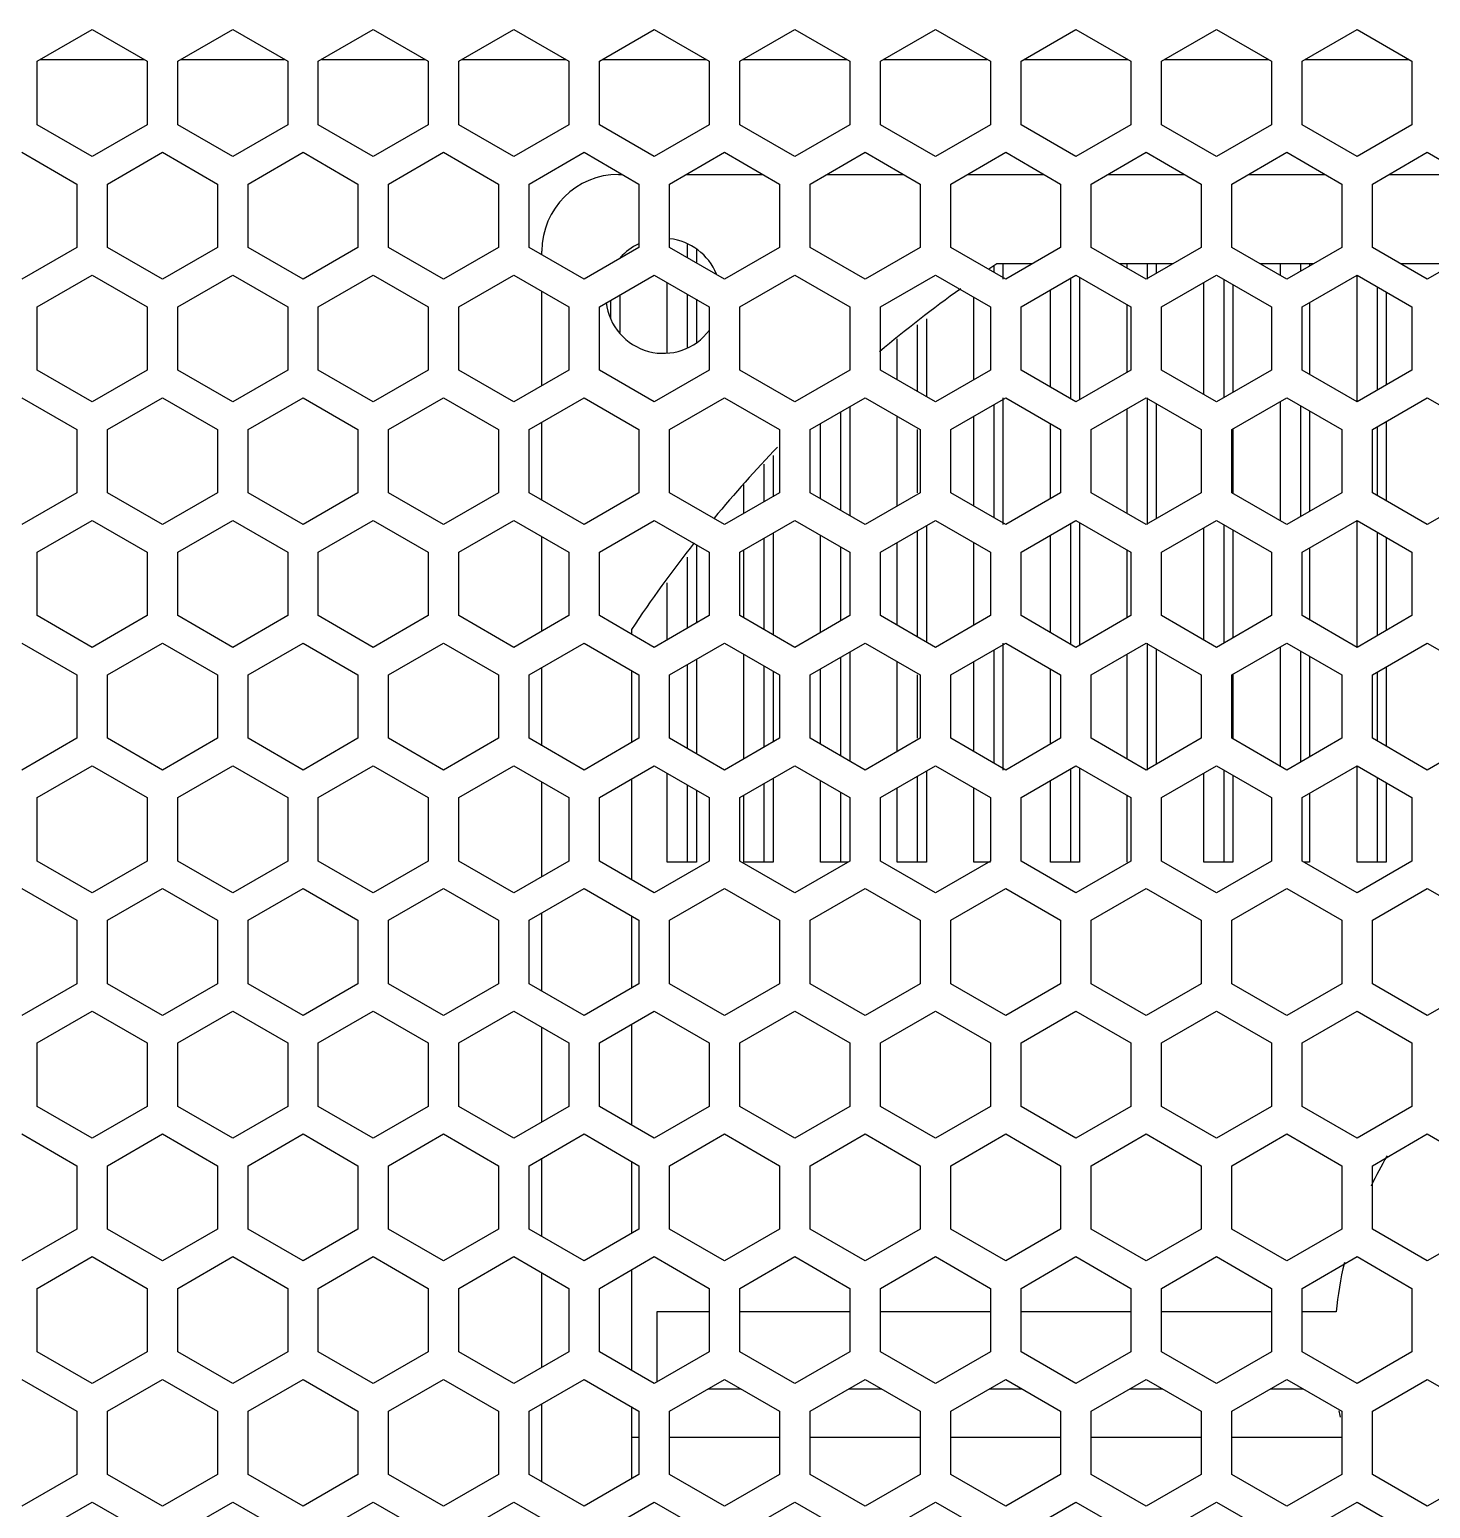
# Model space of a CAD drawing. Header units: millimetres. Extents: x 10297564 to 11610295, y -9287743 to -8409454.
# Drawn here: x 10529846 to 10530946, y -9095042 to -9093881 of the extents above; entities that cross this region are included whole.
import ezdxf

# ---------------------------------------------------------------- set-up
doc = ezdxf.new("R2010")
doc.units = ezdxf.units.MM
doc.header["$LTSCALE"] = 100
doc.layers.add('-0', color=7, linetype='Continuous')

# ---------------------------------------------------------------- blocks, each defined once
blk = doc.blocks.new('인버터 외형도')
at = {"layer": '-0', "linetype": 'Continuous'}
for p, q in [((120533.62, 40713.51), (120565.98, 40732.19)), ((120565.98, 40732.19), (120598.33, 40713.51)), ((120616.39, 40713.51), (120648.75, 40732.19)), ((120648.75, 40732.19), (120681.1, 40713.51)), ((120699.16, 40713.51), (120731.52, 40732.19)), ((120731.52, 40732.19), (120763.87, 40713.51)), ((120781.93, 40713.51), (120814.28, 40732.19)), ((120814.28, 40732.19), (120846.64, 40713.51)), ((120864.7, 40713.51), (120897.05, 40732.19)), ((120897.05, 40732.19), (120929.41, 40713.51)), ((120947.47, 40713.51), (120979.82, 40732.19)), ((120979.82, 40732.19), (121012.18, 40713.51)), ((121030.24, 40713.51), (121062.59, 40732.19)), ((121062.59, 40732.19), (121094.95, 40713.51)), ((121113.01, 40713.51), (121145.36, 40732.19)), ((121145.36, 40732.19), (121177.72, 40713.51)), ((121195.78, 40713.51), (121228.13, 40732.19)), ((121228.13, 40732.19), (121260.49, 40713.51)), ((121278.55, 40713.51), (121310.9, 40732.19)), ((121310.9, 40732.19), (121343.26, 40713.51)), ((120533.62, 40676.15), (120533.62, 40713.51)), ((120535.6, 40714.66), (120596.35, 40714.66)), ((120598.33, 40713.51), (120598.33, 40676.15)), ((120616.39, 40676.15), (120616.39, 40713.51)), ((120618.37, 40714.66), (120679.12, 40714.66)), ((120681.1, 40713.51), (120681.1, 40676.15)), ((120699.16, 40676.15), (120699.16, 40713.51)), ((120701.14, 40714.66), (120761.89, 40714.66)), ((120763.87, 40713.51), (120763.87, 40676.15)), ((120781.93, 40676.15), (120781.93, 40713.51)), ((120783.91, 40714.66), (120844.66, 40714.66)), ((120846.64, 40713.51), (120846.64, 40676.15)), ((120864.7, 40676.15), (120864.7, 40713.51)), ((120866.68, 40714.66), (120927.43, 40714.66)), ((120929.41, 40713.51), (120929.41, 40676.15)), ((120947.47, 40676.15), (120947.47, 40713.51)), ((120949.45, 40714.66), (121010.2, 40714.66)), ((121012.18, 40713.51), (121012.18, 40676.15)), ((121030.24, 40676.15), (121030.24, 40713.51)), ((121032.22, 40714.66), (121092.97, 40714.66)), ((121094.95, 40713.51), (121094.95, 40676.15)), ((121113.01, 40676.15), (121113.01, 40713.51)), ((121114.99, 40714.66), (121175.73, 40714.66)), ((121177.72, 40713.51), (121177.72, 40676.15)), ((121195.78, 40676.15), (121195.78, 40713.51)), ((121197.76, 40714.66), (121258.5, 40714.66)), ((121260.49, 40713.51), (121260.49, 40676.15)), ((121278.55, 40676.15), (121278.55, 40713.51)), ((121280.53, 40714.66), (121341.27, 40714.66)), ((121343.26, 40713.51), (121343.26, 40676.15)), ((120565.98, 40657.47), (120533.62, 40676.15)), ((120598.33, 40676.15), (120565.98, 40657.47)), ((120648.75, 40657.47), (120616.39, 40676.15)), ((120681.1, 40676.15), (120648.75, 40657.47)), ((120731.52, 40657.47), (120699.16, 40676.15)), ((120763.87, 40676.15), (120731.52, 40657.47)), ((120814.28, 40657.47), (120781.93, 40676.15)), ((120846.64, 40676.15), (120814.28, 40657.47)), ((120897.05, 40657.47), (120864.7, 40676.15)), ((120929.41, 40676.15), (120897.05, 40657.47)), ((120979.82, 40657.47), (120947.47, 40676.15)), ((121012.18, 40676.15), (120979.82, 40657.47)), ((121062.59, 40657.47), (121030.24, 40676.15)), ((121094.95, 40676.15), (121062.59, 40657.47)), ((121145.36, 40657.47), (121113.01, 40676.15)), ((121177.72, 40676.15), (121145.36, 40657.47)), ((121228.13, 40657.47), (121195.78, 40676.15)), ((121260.49, 40676.15), (121228.13, 40657.47)), ((121310.9, 40657.47), (121278.55, 40676.15)), ((121343.26, 40676.15), (121310.9, 40657.47)), ((120524.59, 40659.96), (120556.95, 40641.28)), ((120575.01, 40641.28), (120607.36, 40659.96)), ((120607.36, 40659.96), (120639.72, 40641.28)), ((120657.78, 40641.28), (120690.13, 40659.96)), ((120690.13, 40659.96), (120722.49, 40641.28)), ((120740.54, 40641.28), (120772.9, 40659.96)), ((120772.9, 40659.96), (120805.26, 40641.28)), ((120823.31, 40641.28), (120855.67, 40659.96)), ((120855.67, 40659.96), (120888.02, 40641.28)), ((120906.08, 40641.28), (120938.44, 40659.96)), ((120938.44, 40659.96), (120970.79, 40641.28)), ((120988.85, 40641.28), (121021.21, 40659.96)), ((121021.21, 40659.96), (121053.56, 40641.28)), ((121071.62, 40641.28), (121103.98, 40659.96)), ((121103.98, 40659.96), (121136.33, 40641.28)), ((121154.39, 40641.28), (121186.75, 40659.96)), ((121186.75, 40659.96), (121219.1, 40641.28)), ((121237.16, 40641.28), (121269.52, 40659.96)), ((121269.52, 40659.96), (121301.87, 40641.28)), ((121319.93, 40641.28), (121352.29, 40659.96)), ((121352.29, 40659.96), (121384.64, 40641.28)), ((120556.95, 40641.28), (120556.95, 40603.92)), ((120575.01, 40603.92), (120575.01, 40641.28)), ((120639.72, 40641.28), (120639.72, 40603.92)), ((120657.78, 40603.92), (120657.78, 40641.28)), ((120722.49, 40641.28), (120722.49, 40603.92)), ((120740.54, 40603.92), (120740.54, 40641.28)), ((120805.26, 40641.28), (120805.26, 40603.92)), ((120823.31, 40603.92), (120823.31, 40641.28)), ((120875.99, 40646.94), (120878.22, 40646.94)), ((120888.02, 40641.28), (120888.02, 40603.92)), ((120906.08, 40603.92), (120906.08, 40641.28)), ((120915.89, 40646.94), (120960.99, 40646.94)), ((120970.79, 40641.28), (120970.79, 40603.92)), ((120988.85, 40603.92), (120988.85, 40641.28)), ((120998.66, 40646.94), (121043.76, 40646.94)), ((121053.56, 40641.28), (121053.56, 40603.92)), ((121071.62, 40603.92), (121071.62, 40641.28)), ((121081.43, 40646.94), (121126.53, 40646.94)), ((121136.33, 40641.28), (121136.33, 40603.92)), ((121154.39, 40603.92), (121154.39, 40641.28)), ((121164.19, 40646.94), (121209.3, 40646.94)), ((121219.1, 40641.28), (121219.1, 40603.92)), ((121237.16, 40603.92), (121237.16, 40641.28)), ((121246.96, 40646.94), (121292.07, 40646.94)), ((121301.87, 40641.28), (121301.87, 40603.92)), ((121319.93, 40603.92), (121319.93, 40641.28)), ((121329.73, 40646.94), (121374.84, 40646.94)), ((120556.95, 40603.92), (120524.59, 40585.24)), ((120607.36, 40585.24), (120575.01, 40603.92)), ((120639.72, 40603.92), (120607.36, 40585.24)), ((120690.13, 40585.24), (120657.78, 40603.92)), ((120722.49, 40603.92), (120690.13, 40585.24)), ((120772.9, 40585.24), (120740.54, 40603.92)), ((120805.26, 40603.92), (120772.9, 40585.24)), ((120855.67, 40585.24), (120823.31, 40603.92)), ((120888.02, 40603.92), (120855.67, 40585.24)), ((120938.44, 40585.24), (120906.08, 40603.92)), ((120916.61, 40597.84), (120916.61, 40605.71)), ((120970.79, 40603.92), (120938.44, 40585.24)), ((121021.21, 40585.24), (120988.85, 40603.92)), ((121053.56, 40603.92), (121021.21, 40585.24)), ((121103.98, 40585.24), (121071.62, 40603.92)), ((121136.33, 40603.92), (121103.98, 40585.24)), ((121186.75, 40585.24), (121154.39, 40603.92)), ((121219.1, 40603.92), (121186.75, 40585.24)), ((121269.52, 40585.24), (121237.16, 40603.92)), ((121301.87, 40603.92), (121269.52, 40585.24)), ((121352.29, 40585.24), (121319.93, 40603.92)), ((121384.64, 40603.92), (121352.29, 40585.24)), ((120830.84, 40599.57), (120830.84, 40601.79)), ((120921.81, 40603.06), (120921.81, 40594.84)), ((120533.62, 40569.04), (120565.98, 40587.72)), ((120565.98, 40587.72), (120598.33, 40569.04)), ((120616.39, 40569.04), (120648.75, 40587.72)), ((120648.75, 40587.72), (120681.1, 40569.04)), ((120699.16, 40569.04), (120731.52, 40587.72)), ((120731.52, 40587.72), (120763.87, 40569.04)), ((120781.93, 40569.04), (120814.28, 40587.72)), ((120814.28, 40587.72), (120846.64, 40569.04)), ((120864.7, 40569.04), (120897.05, 40587.72)), ((120897.05, 40587.72), (120929.41, 40569.04)), ((120947.47, 40569.04), (120979.82, 40587.72)), ((120979.82, 40587.72), (121012.18, 40569.04)), ((121030.24, 40569.04), (121062.59, 40587.72)), ((121062.59, 40587.72), (121094.95, 40569.04)), ((121097.2, 40589.15), (121097.2, 40593.02)), ((121119.62, 40594.27), (121098.84, 40594.27)), ((121102.4, 40594.27), (121102.4, 40585.24)), ((121113.01, 40569.04), (121145.36, 40587.72)), ((121145.36, 40587.72), (121177.72, 40569.04)), ((121147.54, 40586.46), (121147.54, 40514.26)), ((121202.39, 40594.27), (121171.11, 40594.27)), ((121175.46, 40591.76), (121175.46, 40594.27)), ((121187.5, 40585.24), (121187.5, 40594.27)), ((121192.69, 40594.27), (121192.69, 40588.67)), ((121195.78, 40569.04), (121228.13, 40587.72)), ((121228.13, 40587.72), (121260.49, 40569.04)), ((121285.16, 40594.27), (121253.88, 40594.27)), ((121265.75, 40587.41), (121265.75, 40594.27)), ((121277.79, 40590.01), (121277.79, 40594.27)), ((121278.55, 40569.04), (121310.9, 40587.72)), ((121282.99, 40594.27), (121282.99, 40593.01)), ((121310.9, 40513), (121310.9, 40587.72)), ((121310.9, 40587.72), (121343.26, 40569.04)), ((121367.93, 40594.27), (121336.65, 40594.27)), ((120830.84, 40522.56), (120830.84, 40578.17)), ((120904.57, 40541.95), (120904.57, 40583.38)), ((121130.31, 40521.69), (121130.31, 40579.03)), ((121142.35, 40514.74), (121142.35, 40585.98)), ((121220.6, 40517.35), (121220.6, 40583.38)), ((121232.64, 40515.61), (121232.64, 40585.12)), ((121237.84, 40582.12), (121237.84, 40518.61)), ((121322.94, 40519.95), (121322.94, 40580.78)), ((121328.13, 40577.78), (121328.13, 40522.95)), ((120533.62, 40531.68), (120533.62, 40569.04)), ((120598.33, 40569.04), (120598.33, 40531.68)), ((120616.39, 40531.68), (120616.39, 40569.04)), ((120681.1, 40569.04), (120681.1, 40531.68)), ((120699.16, 40531.68), (120699.16, 40569.04)), ((120763.87, 40569.04), (120763.87, 40531.68)), ((120781.93, 40531.68), (120781.93, 40569.04)), ((120846.64, 40569.04), (120846.64, 40531.68)), ((120864.7, 40531.68), (120864.7, 40569.04)), ((120871.47, 40562.34), (120871.47, 40572.95)), ((120876.66, 40575.95), (120876.66, 40553.82)), ((120916.61, 40545.2), (120916.61, 40576.43)), ((120921.81, 40573.43), (120921.81, 40547.85)), ((120929.41, 40569.04), (120929.41, 40531.68)), ((120947.47, 40531.68), (120947.47, 40569.04)), ((121012.18, 40569.04), (121012.18, 40531.68)), ((121030.24, 40531.68), (121030.24, 40569.04)), ((121085.16, 40526.03), (121085.16, 40574.69)), ((121094.95, 40569.04), (121094.95, 40531.68)), ((121113.01, 40531.68), (121113.01, 40569.04)), ((121175.46, 40530.38), (121175.46, 40570.35)), ((121177.72, 40569.04), (121177.72, 40531.68)), ((121195.78, 40531.68), (121195.78, 40569.04)), ((121260.49, 40569.04), (121260.49, 40531.68)), ((121278.55, 40531.68), (121278.55, 40569.04)), ((121282.99, 40571.61), (121282.99, 40529.12)), ((121343.26, 40569.04), (121343.26, 40531.68)), ((121057.25, 40561.92), (121057.25, 40516.09)), ((121052.06, 40519.09), (121052.06, 40558.37)), ((121040.01, 40526.04), (121040.01, 40550.15)), ((120565.98, 40513), (120533.62, 40531.68)), ((120598.33, 40531.68), (120565.98, 40513)), ((120648.75, 40513), (120616.39, 40531.68)), ((120681.1, 40531.68), (120648.75, 40513)), ((120731.52, 40513), (120699.16, 40531.68)), ((120763.87, 40531.68), (120731.52, 40513)), ((120814.28, 40513), (120781.93, 40531.68)), ((120846.64, 40531.68), (120814.28, 40513)), ((120897.05, 40513), (120864.7, 40531.68)), ((120929.41, 40531.68), (120897.05, 40513)), ((120979.82, 40513), (120947.47, 40531.68)), ((121012.18, 40531.68), (120979.82, 40513)), ((121062.59, 40513), (121030.24, 40531.68)), ((121094.95, 40531.68), (121062.59, 40513)), ((121145.36, 40513), (121113.01, 40531.68)), ((121177.72, 40531.68), (121145.36, 40513)), ((121228.13, 40513), (121195.78, 40531.68)), ((121260.49, 40531.68), (121228.13, 40513)), ((121310.9, 40513), (121278.55, 40531.68)), ((121343.26, 40531.68), (121310.9, 40513)), ((120524.59, 40515.49), (120556.95, 40496.81)), ((120575.01, 40496.81), (120607.36, 40515.49)), ((120607.36, 40515.49), (120639.72, 40496.81)), ((120657.78, 40496.81), (120690.13, 40515.49)), ((120690.13, 40515.49), (120722.49, 40496.81)), ((120740.54, 40496.81), (120772.9, 40515.49)), ((120772.9, 40515.49), (120805.26, 40496.81)), ((120823.31, 40496.81), (120855.67, 40515.49)), ((120855.67, 40515.49), (120888.02, 40496.81)), ((120906.08, 40496.81), (120938.44, 40515.49)), ((120938.44, 40515.49), (120970.79, 40496.81)), ((120988.85, 40496.81), (121021.21, 40515.49)), ((121012.1, 40510.23), (121012.1, 40446.02)), ((121021.21, 40515.49), (121053.56, 40496.81)), ((121071.62, 40496.81), (121103.98, 40515.49)), ((121097.2, 40444.68), (121097.2, 40511.58)), ((121102.4, 40515.49), (121102.4, 40440.77)), ((121103.98, 40515.49), (121136.33, 40496.81)), ((121154.39, 40496.81), (121186.75, 40515.49)), ((121175.46, 40447.29), (121175.46, 40508.97)), ((121186.75, 40515.49), (121219.1, 40496.81)), ((121187.5, 40440.77), (121187.5, 40515.49)), ((121192.69, 40512.06), (121192.69, 40444.2)), ((121237.16, 40496.81), (121269.52, 40515.49)), ((121265.75, 40442.94), (121265.75, 40513.31)), ((121269.52, 40515.49), (121301.87, 40496.81)), ((121277.79, 40445.54), (121277.79, 40510.71)), ((121319.93, 40496.81), (121352.29, 40515.49)), ((121352.29, 40515.49), (121384.64, 40496.81)), ((120830.84, 40455.1), (120830.84, 40501.15)), ((120994.87, 40455.98), (120994.87, 40500.28)), ((121006.91, 40449.02), (121006.91, 40507.23)), ((121040.01, 40451.63), (121040.01, 40504.63)), ((121085.16, 40451.63), (121085.16, 40504.63)), ((121130.31, 40455.97), (121130.31, 40500.29)), ((121282.99, 40507.71), (121282.99, 40448.54)), ((121328.13, 40501.54), (121328.13, 40454.71)), ((120556.95, 40496.81), (120556.95, 40459.45)), ((120575.01, 40459.45), (120575.01, 40496.81)), ((120639.72, 40496.81), (120639.72, 40459.45)), ((120657.78, 40459.45), (120657.78, 40496.81)), ((120722.49, 40496.81), (120722.49, 40459.45)), ((120740.54, 40459.45), (120740.54, 40496.81)), ((120805.26, 40496.81), (120805.26, 40459.45)), ((120823.31, 40459.45), (120823.31, 40496.81)), ((120888.02, 40496.81), (120888.02, 40459.45)), ((120906.08, 40459.45), (120906.08, 40496.81)), ((120970.79, 40496.81), (120970.79, 40459.45)), ((120988.85, 40459.45), (120988.85, 40496.81)), ((121052.06, 40459.45), (121052.06, 40496.81)), ((121053.56, 40496.81), (121053.56, 40459.45)), ((121071.62, 40459.45), (121071.62, 40496.81)), ((121136.33, 40496.81), (121136.33, 40459.45)), ((121154.39, 40459.45), (121154.39, 40496.81)), ((121219.1, 40496.81), (121219.1, 40459.45)), ((121237.16, 40459.45), (121237.16, 40496.81)), ((121237.84, 40496.81), (121237.84, 40459.45)), ((121301.87, 40496.81), (121301.87, 40459.45)), ((121319.93, 40459.45), (121319.93, 40496.81)), ((121322.94, 40457.71), (121322.94, 40498.54)), ((120961.76, 40454.23), (120961.76, 40476.36)), ((120966.96, 40481.55), (120966.96, 40457.23)), ((120556.95, 40459.45), (120524.59, 40440.77)), ((120607.36, 40440.77), (120575.01, 40459.45)), ((120639.72, 40459.45), (120607.36, 40440.77)), ((120690.13, 40440.77), (120657.78, 40459.45)), ((120722.49, 40459.45), (120690.13, 40440.77)), ((120772.9, 40440.77), (120740.54, 40459.45)), ((120805.26, 40459.45), (120772.9, 40440.77)), ((120855.67, 40440.77), (120823.31, 40459.45)), ((120888.02, 40459.45), (120855.67, 40440.77)), ((120938.44, 40440.77), (120906.08, 40459.45)), ((120970.79, 40459.45), (120938.44, 40440.77)), ((120949.72, 40447.28), (120949.72, 40464.32)), ((121021.21, 40440.77), (120988.85, 40459.45)), ((121053.56, 40459.45), (121021.21, 40440.77)), ((121103.98, 40440.77), (121071.62, 40459.45)), ((121136.33, 40459.45), (121103.98, 40440.77)), ((121186.75, 40440.77), (121154.39, 40459.45)), ((121219.1, 40459.45), (121186.75, 40440.77)), ((121269.52, 40440.77), (121237.16, 40459.45)), ((121301.87, 40459.45), (121269.52, 40440.77)), ((121352.29, 40440.77), (121319.93, 40459.45)), ((121384.64, 40459.45), (121352.29, 40440.77)), ((120533.62, 40424.57), (120565.98, 40443.25)), ((120565.98, 40443.25), (120598.33, 40424.57)), ((120616.39, 40424.57), (120648.75, 40443.25)), ((120648.75, 40443.25), (120681.1, 40424.57)), ((120699.16, 40424.57), (120731.52, 40443.25)), ((120731.52, 40443.25), (120763.87, 40424.57)), ((120781.93, 40424.57), (120814.28, 40443.25)), ((120814.28, 40443.25), (120846.64, 40424.57)), ((120864.7, 40424.57), (120897.05, 40443.25)), ((120897.05, 40443.25), (120929.41, 40424.57)), ((120947.47, 40424.57), (120979.82, 40443.25)), ((120979.82, 40443.25), (121012.18, 40424.57)), ((121030.24, 40424.57), (121062.59, 40443.25)), ((121057.25, 40440.17), (121057.25, 40371.62)), ((121062.59, 40443.25), (121094.95, 40424.57)), ((121113.01, 40424.57), (121145.36, 40443.25)), ((121142.35, 40370.27), (121142.35, 40441.51)), ((121145.36, 40443.25), (121177.72, 40424.57)), ((121147.54, 40441.99), (121147.54, 40369.79)), ((121195.78, 40424.57), (121228.13, 40443.25)), ((121220.6, 40372.88), (121220.6, 40438.91)), ((121228.13, 40443.25), (121260.49, 40424.57)), ((121232.64, 40371.14), (121232.64, 40440.65)), ((121278.55, 40424.57), (121310.9, 40443.25)), ((121310.9, 40368.53), (121310.9, 40443.25)), ((121310.9, 40443.25), (121343.26, 40424.57)), ((120830.84, 40378.09), (120830.84, 40433.7)), ((120961.76, 40378.96), (120961.76, 40432.83)), ((120966.96, 40435.83), (120966.96, 40375.96)), ((120994.87, 40377.22), (120994.87, 40434.57)), ((121040.01, 40381.57), (121040.01, 40430.22)), ((121052.06, 40374.62), (121052.06, 40437.17)), ((121085.16, 40381.56), (121085.16, 40430.22)), ((121130.31, 40377.22), (121130.31, 40434.56)), ((121237.84, 40437.65), (121237.84, 40374.14)), ((121322.94, 40375.48), (121322.94, 40436.31)), ((121328.13, 40433.31), (121328.13, 40378.48)), ((120533.62, 40387.21), (120533.62, 40424.57)), ((120598.33, 40424.57), (120598.33, 40387.21)), ((120616.39, 40387.21), (120616.39, 40424.57)), ((120681.1, 40424.57), (120681.1, 40387.21)), ((120699.16, 40387.21), (120699.16, 40424.57)), ((120763.87, 40424.57), (120763.87, 40387.21)), ((120781.93, 40387.21), (120781.93, 40424.57)), ((120846.64, 40424.57), (120846.64, 40387.21)), ((120864.7, 40387.21), (120864.7, 40424.57)), ((120916.61, 40379.83), (120916.61, 40421.64)), ((120921.81, 40428.96), (120921.81, 40382.83)), ((120929.41, 40424.57), (120929.41, 40387.21)), ((120947.47, 40387.21), (120947.47, 40424.57)), ((120949.72, 40385.91), (120949.72, 40425.87)), ((121006.91, 40384.17), (121006.91, 40427.62)), ((121012.18, 40424.57), (121012.18, 40387.21)), ((121030.24, 40387.21), (121030.24, 40424.57)), ((121094.95, 40424.57), (121094.95, 40387.21)), ((121113.01, 40387.21), (121113.01, 40424.57)), ((121175.46, 40385.91), (121175.46, 40425.88)), ((121177.72, 40424.57), (121177.72, 40387.21)), ((121195.78, 40387.21), (121195.78, 40424.57)), ((121260.49, 40424.57), (121260.49, 40387.21)), ((121278.55, 40387.21), (121278.55, 40424.57)), ((121282.99, 40427.14), (121282.99, 40384.65)), ((121343.26, 40424.57), (121343.26, 40387.21)), ((120904.57, 40372.87), (120904.57, 40406.51)), ((120565.98, 40368.53), (120533.62, 40387.21)), ((120598.33, 40387.21), (120565.98, 40368.53)), ((120648.75, 40368.53), (120616.39, 40387.21)), ((120681.1, 40387.21), (120648.75, 40368.53)), ((120731.52, 40368.53), (120699.16, 40387.21)), ((120763.87, 40387.21), (120731.52, 40368.53)), ((120814.28, 40368.53), (120781.93, 40387.21)), ((120846.64, 40387.21), (120814.28, 40368.53)), ((120897.05, 40368.53), (120864.7, 40387.21)), ((120929.41, 40387.21), (120897.05, 40368.53)), ((120979.82, 40368.53), (120947.47, 40387.21)), ((121012.18, 40387.21), (120979.82, 40368.53)), ((121062.59, 40368.53), (121030.24, 40387.21)), ((121094.95, 40387.21), (121062.59, 40368.53)), ((121145.36, 40368.53), (121113.01, 40387.21)), ((121177.72, 40387.21), (121145.36, 40368.53)), ((121228.13, 40368.53), (121195.78, 40387.21)), ((121260.49, 40387.21), (121228.13, 40368.53)), ((121310.9, 40368.53), (121278.55, 40387.21)), ((121343.26, 40387.21), (121310.9, 40368.53)), ((120883.51, 40378.94), (120883.51, 40376.35)), ((120524.59, 40371.02), (120556.95, 40352.34)), ((120575.01, 40352.34), (120607.36, 40371.02)), ((120607.36, 40371.02), (120639.72, 40352.34)), ((120657.78, 40352.34), (120690.13, 40371.02)), ((120690.13, 40371.02), (120722.49, 40352.34)), ((120740.54, 40352.34), (120772.9, 40371.02)), ((120772.9, 40371.02), (120805.26, 40352.34)), ((120823.31, 40352.34), (120855.67, 40371.02)), ((120855.67, 40371.02), (120888.02, 40352.34)), ((120906.08, 40352.34), (120938.44, 40371.02)), ((120938.44, 40371.02), (120970.79, 40352.34)), ((120988.85, 40352.34), (121021.21, 40371.02)), ((121021.21, 40371.02), (121053.56, 40352.34)), ((121071.62, 40352.34), (121103.98, 40371.02)), ((121102.4, 40371.02), (121102.4, 40296.3)), ((121103.98, 40371.02), (121136.33, 40352.34)), ((121154.39, 40352.34), (121186.75, 40371.02)), ((121186.75, 40371.02), (121219.1, 40352.34)), ((121187.5, 40296.3), (121187.5, 40371.02)), ((121237.16, 40352.34), (121269.52, 40371.02)), ((121265.75, 40298.47), (121265.75, 40368.84)), ((121269.52, 40371.02), (121301.87, 40352.34)), ((121319.93, 40352.34), (121352.29, 40371.02)), ((121352.29, 40371.02), (121384.64, 40352.34)), ((120921.81, 40361.42), (120921.81, 40305.9)), ((120949.72, 40302.81), (120949.72, 40364.51)), ((121006.91, 40304.55), (121006.91, 40362.76)), ((121012.1, 40365.76), (121012.1, 40301.55)), ((121040.01, 40307.16), (121040.01, 40360.16)), ((121085.16, 40307.16), (121085.16, 40360.16)), ((121097.2, 40300.21), (121097.2, 40367.11)), ((121175.46, 40302.82), (121175.46, 40364.5)), ((121192.69, 40367.59), (121192.69, 40299.73)), ((121277.79, 40301.07), (121277.79, 40366.24)), ((121282.99, 40363.24), (121282.99, 40304.07)), ((120556.95, 40352.34), (120556.95, 40314.98)), ((120575.01, 40314.98), (120575.01, 40352.34)), ((120639.72, 40352.34), (120639.72, 40314.98)), ((120657.78, 40314.98), (120657.78, 40352.34)), ((120722.49, 40352.34), (120722.49, 40314.98)), ((120740.54, 40314.98), (120740.54, 40352.34)), ((120805.26, 40352.34), (120805.26, 40314.98)), ((120823.31, 40314.98), (120823.31, 40352.34)), ((120830.84, 40310.63), (120830.84, 40356.68)), ((120883.51, 40354.94), (120883.51, 40312.37)), ((120888.02, 40352.34), (120888.02, 40314.98)), ((120906.08, 40314.98), (120906.08, 40352.34)), ((120916.61, 40308.9), (120916.61, 40358.42)), ((120961.76, 40309.76), (120961.76, 40357.55)), ((120966.96, 40354.55), (120966.96, 40312.76)), ((120970.79, 40352.34), (120970.79, 40314.98)), ((120988.85, 40314.98), (120988.85, 40352.34)), ((120994.87, 40311.5), (120994.87, 40355.81)), ((121052.06, 40314.98), (121052.06, 40352.34)), ((121053.56, 40352.34), (121053.56, 40314.98)), ((121071.62, 40314.98), (121071.62, 40352.34)), ((121130.31, 40311.5), (121130.31, 40355.82)), ((121136.33, 40352.34), (121136.33, 40314.98)), ((121154.39, 40314.98), (121154.39, 40352.34)), ((121219.1, 40352.34), (121219.1, 40314.98)), ((121237.16, 40314.98), (121237.16, 40352.34)), ((121237.84, 40352.34), (121237.84, 40314.98)), ((121301.87, 40352.34), (121301.87, 40314.98)), ((121319.93, 40314.98), (121319.93, 40352.34)), ((121322.94, 40313.24), (121322.94, 40354.07)), ((121328.13, 40357.07), (121328.13, 40310.24)), ((120556.95, 40314.98), (120524.59, 40296.3)), ((120607.36, 40296.3), (120575.01, 40314.98)), ((120639.72, 40314.98), (120607.36, 40296.3)), ((120690.13, 40296.3), (120657.78, 40314.98)), ((120722.49, 40314.98), (120690.13, 40296.3)), ((120772.9, 40296.3), (120740.54, 40314.98)), ((120805.26, 40314.98), (120772.9, 40296.3)), ((120855.67, 40296.3), (120823.31, 40314.98)), ((120888.02, 40314.98), (120855.67, 40296.3)), ((120938.44, 40296.3), (120906.08, 40314.98)), ((120970.79, 40314.98), (120938.44, 40296.3)), ((121021.21, 40296.3), (120988.85, 40314.98)), ((121053.56, 40314.98), (121021.21, 40296.3)), ((121103.98, 40296.3), (121071.62, 40314.98)), ((121136.33, 40314.98), (121103.98, 40296.3)), ((121186.75, 40296.3), (121154.39, 40314.98)), ((121219.1, 40314.98), (121186.75, 40296.3)), ((121269.52, 40296.3), (121237.16, 40314.98)), ((121301.87, 40314.98), (121269.52, 40296.3)), ((121352.29, 40296.3), (121319.93, 40314.98)), ((121384.64, 40314.98), (121352.29, 40296.3)), ((120533.62, 40280.1), (120565.98, 40298.78)), ((120565.98, 40298.78), (120598.33, 40280.1)), ((120616.39, 40280.1), (120648.75, 40298.78)), ((120648.75, 40298.78), (120681.1, 40280.1)), ((120699.16, 40280.1), (120731.52, 40298.78)), ((120731.52, 40298.78), (120763.87, 40280.1)), ((120781.93, 40280.1), (120814.28, 40298.78)), ((120814.28, 40298.78), (120846.64, 40280.1)), ((120864.7, 40280.1), (120897.05, 40298.78)), ((120883.51, 40290.96), (120883.51, 40231.88)), ((120897.05, 40298.78), (120929.41, 40280.1)), ((120904.57, 40242.12), (120904.57, 40294.44)), ((120947.47, 40280.1), (120979.82, 40298.78)), ((120966.96, 40291.35), (120966.96, 40242.12)), ((120979.82, 40298.78), (121012.18, 40280.1)), ((121030.24, 40280.1), (121062.59, 40298.78)), ((121052.06, 40242.12), (121052.06, 40292.7)), ((121057.25, 40295.7), (121057.25, 40242.12)), ((121062.59, 40298.78), (121094.95, 40280.1)), ((121113.01, 40280.1), (121145.36, 40298.78)), ((121142.35, 40242.12), (121142.35, 40297.04)), ((121145.36, 40298.78), (121177.72, 40280.1)), ((121147.54, 40297.52), (121147.54, 40242.12)), ((121195.78, 40280.1), (121228.13, 40298.78)), ((121220.6, 40242.12), (121220.6, 40294.44)), ((121228.13, 40298.78), (121260.49, 40280.1)), ((121232.64, 40242.12), (121232.64, 40296.18)), ((121237.84, 40293.18), (121237.84, 40242.12)), ((121278.55, 40280.1), (121310.9, 40298.78)), ((121310.9, 40242.12), (121310.9, 40298.78)), ((121310.9, 40298.78), (121343.26, 40280.1)), ((121322.94, 40242.12), (121322.94, 40291.83)), ((120830.84, 40233.62), (120830.84, 40289.23)), ((120916.61, 40242.12), (120916.61, 40287.49)), ((120921.81, 40284.49), (120921.81, 40242.12)), ((120961.76, 40242.12), (120961.76, 40288.36)), ((120994.87, 40242.12), (120994.87, 40290.1)), ((121006.91, 40242.12), (121006.91, 40283.15)), ((121040.01, 40242.12), (121040.01, 40285.75)), ((121085.16, 40242.12), (121085.16, 40285.75)), ((121130.31, 40242.12), (121130.31, 40290.09)), ((121282.99, 40282.67), (121282.99, 40242.12)), ((121328.13, 40288.84), (121328.13, 40242.12)), ((120533.62, 40242.74), (120533.62, 40280.1)), ((120598.33, 40280.1), (120598.33, 40242.74)), ((120616.39, 40242.74), (120616.39, 40280.1)), ((120681.1, 40280.1), (120681.1, 40242.74)), ((120699.16, 40242.74), (120699.16, 40280.1)), ((120763.87, 40280.1), (120763.87, 40242.74)), ((120781.93, 40242.74), (120781.93, 40280.1)), ((120846.64, 40280.1), (120846.64, 40242.74)), ((120864.7, 40242.74), (120864.7, 40280.1)), ((120929.41, 40280.1), (120929.41, 40242.74)), ((120947.47, 40242.74), (120947.47, 40280.1)), ((120949.72, 40242.12), (120949.72, 40281.4)), ((121012.18, 40280.1), (121012.18, 40242.74)), ((121030.24, 40242.74), (121030.24, 40280.1)), ((121094.95, 40280.1), (121094.95, 40242.74)), ((121113.01, 40242.74), (121113.01, 40280.1)), ((121175.46, 40242.12), (121175.46, 40281.41)), ((121177.72, 40280.1), (121177.72, 40242.74)), ((121195.78, 40242.74), (121195.78, 40280.1)), ((121260.49, 40280.1), (121260.49, 40242.74)), ((121278.55, 40242.74), (121278.55, 40280.1)), ((121343.26, 40280.1), (121343.26, 40242.74)), ((120565.98, 40224.06), (120533.62, 40242.74)), ((120598.33, 40242.74), (120565.98, 40224.06)), ((120648.75, 40224.06), (120616.39, 40242.74)), ((120681.1, 40242.74), (120648.75, 40224.06)), ((120731.52, 40224.06), (120699.16, 40242.74)), ((120763.87, 40242.74), (120731.52, 40224.06)), ((120814.28, 40224.06), (120781.93, 40242.74)), ((120846.64, 40242.74), (120814.28, 40224.06)), ((120897.05, 40224.06), (120864.7, 40242.74)), ((120929.41, 40242.74), (120897.05, 40224.06)), ((120921.81, 40242.12), (120904.57, 40242.12)), ((120979.82, 40224.06), (120947.47, 40242.74)), ((120966.96, 40242.12), (120949.72, 40242.12)), ((121012.18, 40242.74), (120979.82, 40224.06)), ((121011.1, 40242.12), (120994.87, 40242.12)), ((121062.59, 40224.06), (121030.24, 40242.74)), ((121057.25, 40242.12), (121040.01, 40242.12)), ((121094.95, 40242.74), (121062.59, 40224.06)), ((121094.95, 40242.12), (121085.16, 40242.12)), ((121145.36, 40224.06), (121113.01, 40242.74)), ((121147.54, 40242.12), (121130.31, 40242.12)), ((121177.72, 40242.74), (121145.36, 40224.06)), ((121228.13, 40224.06), (121195.78, 40242.74)), ((121237.84, 40242.12), (121220.6, 40242.12)), ((121260.49, 40242.74), (121228.13, 40224.06)), ((121310.9, 40224.06), (121278.55, 40242.74)), ((121282.99, 40242.12), (121279.62, 40242.12)), ((121343.26, 40242.74), (121310.9, 40224.06)), ((121328.13, 40242.12), (121310.9, 40242.12)), ((120524.59, 40226.55), (120556.95, 40207.87)), ((120575.01, 40207.87), (120607.36, 40226.55)), ((120607.36, 40226.55), (120639.72, 40207.87)), ((120657.78, 40207.87), (120690.13, 40226.55)), ((120690.13, 40226.55), (120722.49, 40207.87)), ((120740.54, 40207.87), (120772.9, 40226.55)), ((120772.9, 40226.55), (120805.26, 40207.87)), ((120823.31, 40207.87), (120855.67, 40226.55)), ((120855.67, 40226.55), (120888.02, 40207.87)), ((120906.08, 40207.87), (120938.44, 40226.55)), ((120938.44, 40226.55), (120970.79, 40207.87)), ((120988.85, 40207.87), (121021.21, 40226.55)), ((121021.21, 40226.55), (121053.56, 40207.87)), ((121071.62, 40207.87), (121103.98, 40226.55)), ((121103.98, 40226.55), (121136.33, 40207.87)), ((121154.39, 40207.87), (121186.75, 40226.55)), ((121186.75, 40226.55), (121219.1, 40207.87)), ((121237.16, 40207.87), (121269.52, 40226.55)), ((121269.52, 40226.55), (121301.87, 40207.87)), ((121319.93, 40207.87), (121352.29, 40226.55)), ((121352.29, 40226.55), (121384.64, 40207.87)), ((120830.84, 40166.16), (120830.84, 40212.21)), ((120556.95, 40207.87), (120556.95, 40170.51)), ((120575.01, 40170.51), (120575.01, 40207.87)), ((120639.72, 40207.87), (120639.72, 40170.51)), ((120657.78, 40170.51), (120657.78, 40207.87)), ((120722.49, 40207.87), (120722.49, 40170.51)), ((120740.54, 40170.51), (120740.54, 40207.87)), ((120805.26, 40207.87), (120805.26, 40170.51)), ((120823.31, 40170.51), (120823.31, 40207.87)), ((120883.51, 40210.47), (120883.51, 40167.9)), ((120888.02, 40207.87), (120888.02, 40170.51)), ((120906.08, 40170.51), (120906.08, 40207.87)), ((120970.79, 40207.87), (120970.79, 40170.51)), ((120988.85, 40170.51), (120988.85, 40207.87)), ((121053.56, 40207.87), (121053.56, 40170.51)), ((121071.62, 40170.51), (121071.62, 40207.87)), ((121136.33, 40207.87), (121136.33, 40170.51)), ((121154.39, 40170.51), (121154.39, 40207.87)), ((121219.1, 40207.87), (121219.1, 40170.51)), ((121237.16, 40170.51), (121237.16, 40207.87)), ((121301.87, 40207.87), (121301.87, 40170.51)), ((121319.93, 40170.51), (121319.93, 40207.87)), ((120556.95, 40170.51), (120524.59, 40151.83)), ((120607.36, 40151.83), (120575.01, 40170.51)), ((120639.72, 40170.51), (120607.36, 40151.83)), ((120690.13, 40151.83), (120657.78, 40170.51)), ((120722.49, 40170.51), (120690.13, 40151.83)), ((120772.9, 40151.83), (120740.54, 40170.51)), ((120805.26, 40170.51), (120772.9, 40151.83)), ((120855.67, 40151.83), (120823.31, 40170.51)), ((120888.02, 40170.51), (120855.67, 40151.83)), ((120938.44, 40151.83), (120906.08, 40170.51)), ((120970.79, 40170.51), (120938.44, 40151.83)), ((121021.21, 40151.83), (120988.85, 40170.51)), ((121053.56, 40170.51), (121021.21, 40151.83)), ((121103.98, 40151.83), (121071.62, 40170.51)), ((121136.33, 40170.51), (121103.98, 40151.83)), ((121186.75, 40151.83), (121154.39, 40170.51)), ((121219.1, 40170.51), (121186.75, 40151.83)), ((121269.52, 40151.83), (121237.16, 40170.51)), ((121301.87, 40170.51), (121269.52, 40151.83)), ((121352.29, 40151.83), (121319.93, 40170.51)), ((121384.64, 40170.51), (121352.29, 40151.83)), ((120533.62, 40135.63), (120565.98, 40154.31)), ((120565.98, 40154.31), (120598.33, 40135.63)), ((120616.39, 40135.63), (120648.75, 40154.31)), ((120648.75, 40154.31), (120681.1, 40135.63)), ((120699.16, 40135.63), (120731.52, 40154.31)), ((120731.52, 40154.31), (120763.87, 40135.63)), ((120781.93, 40135.63), (120814.28, 40154.31)), ((120814.28, 40154.31), (120846.64, 40135.63)), ((120864.7, 40135.63), (120897.05, 40154.31)), ((120897.05, 40154.31), (120929.41, 40135.63)), ((120947.47, 40135.63), (120979.82, 40154.31)), ((120979.82, 40154.31), (121012.18, 40135.63)), ((121030.24, 40135.63), (121062.59, 40154.31)), ((121062.59, 40154.31), (121094.95, 40135.63)), ((121113.01, 40135.63), (121145.36, 40154.31)), ((121145.36, 40154.31), (121177.72, 40135.63)), ((121195.78, 40135.63), (121228.13, 40154.31)), ((121228.13, 40154.31), (121260.49, 40135.63)), ((121278.55, 40135.63), (121310.9, 40154.31)), ((121310.9, 40154.31), (121343.26, 40135.63)), ((120830.84, 40089.15), (120830.84, 40144.76)), ((120883.51, 40146.49), (120883.51, 40087.41)), ((120533.62, 40098.27), (120533.62, 40135.63)), ((120598.33, 40135.63), (120598.33, 40098.27)), ((120616.39, 40098.27), (120616.39, 40135.63)), ((120681.1, 40135.63), (120681.1, 40098.27)), ((120699.16, 40098.27), (120699.16, 40135.63)), ((120763.87, 40135.63), (120763.87, 40098.27)), ((120781.93, 40098.27), (120781.93, 40135.63)), ((120846.64, 40135.63), (120846.64, 40098.27)), ((120864.7, 40098.27), (120864.7, 40135.63)), ((120929.41, 40135.63), (120929.41, 40098.27)), ((120947.47, 40098.27), (120947.47, 40135.63)), ((121012.18, 40135.63), (121012.18, 40098.27)), ((121030.24, 40098.27), (121030.24, 40135.63)), ((121094.95, 40135.63), (121094.95, 40098.27)), ((121113.01, 40098.27), (121113.01, 40135.63)), ((121177.72, 40135.63), (121177.72, 40098.27)), ((121195.78, 40098.27), (121195.78, 40135.63)), ((121260.49, 40135.63), (121260.49, 40098.27)), ((121278.55, 40098.27), (121278.55, 40135.63)), ((121343.26, 40135.63), (121343.26, 40098.27)), ((120565.98, 40079.59), (120533.62, 40098.27)), ((120598.33, 40098.27), (120565.98, 40079.59)), ((120648.75, 40079.59), (120616.39, 40098.27)), ((120681.1, 40098.27), (120648.75, 40079.59)), ((120731.52, 40079.59), (120699.16, 40098.27)), ((120763.87, 40098.27), (120731.52, 40079.59)), ((120814.28, 40079.59), (120781.93, 40098.27)), ((120846.64, 40098.27), (120814.28, 40079.59)), ((120897.05, 40079.59), (120864.7, 40098.27)), ((120929.41, 40098.27), (120897.05, 40079.59)), ((120979.82, 40079.59), (120947.47, 40098.27)), ((121012.18, 40098.27), (120979.82, 40079.59)), ((121062.59, 40079.59), (121030.24, 40098.27)), ((121094.95, 40098.27), (121062.59, 40079.59)), ((121145.36, 40079.59), (121113.01, 40098.27)), ((121177.72, 40098.27), (121145.36, 40079.59)), ((121228.13, 40079.59), (121195.78, 40098.27)), ((121260.49, 40098.27), (121228.13, 40079.59)), ((121310.9, 40079.59), (121278.55, 40098.27)), ((121343.26, 40098.27), (121310.9, 40079.59)), ((120524.59, 40082.08), (120556.95, 40063.4)), ((120575.01, 40063.4), (120607.36, 40082.08)), ((120607.36, 40082.08), (120639.72, 40063.4)), ((120657.78, 40063.4), (120690.13, 40082.08)), ((120690.13, 40082.08), (120722.49, 40063.4)), ((120740.54, 40063.4), (120772.9, 40082.08)), ((120772.9, 40082.08), (120805.26, 40063.4)), ((120823.31, 40063.4), (120855.67, 40082.08)), ((120855.67, 40082.08), (120888.02, 40063.4)), ((120906.08, 40063.4), (120938.44, 40082.08)), ((120938.44, 40082.08), (120970.79, 40063.4)), ((120988.85, 40063.4), (121021.21, 40082.08)), ((121021.21, 40082.08), (121053.56, 40063.4)), ((121071.62, 40063.4), (121103.98, 40082.08)), ((121103.98, 40082.08), (121136.33, 40063.4)), ((121154.39, 40063.4), (121186.75, 40082.08)), ((121186.75, 40082.08), (121219.1, 40063.4)), ((121237.16, 40063.4), (121269.52, 40082.08)), ((121269.52, 40082.08), (121301.87, 40063.4)), ((121319.93, 40063.4), (121352.29, 40082.08)), ((121352.29, 40082.08), (121384.64, 40063.4)), ((120830.84, 40021.69), (120830.84, 40067.74)), ((120883.51, 40066), (120883.51, 40023.43)), ((120556.95, 40063.4), (120556.95, 40026.04)), ((120575.01, 40026.04), (120575.01, 40063.4)), ((120639.72, 40063.4), (120639.72, 40026.04)), ((120657.78, 40026.04), (120657.78, 40063.4)), ((120722.49, 40063.4), (120722.49, 40026.04)), ((120740.54, 40026.04), (120740.54, 40063.4)), ((120805.26, 40063.4), (120805.26, 40026.04)), ((120823.31, 40026.04), (120823.31, 40063.4)), ((120888.02, 40063.4), (120888.02, 40026.04)), ((120906.08, 40026.04), (120906.08, 40063.4)), ((120970.79, 40063.4), (120970.79, 40026.04)), ((120988.85, 40026.04), (120988.85, 40063.4)), ((121053.56, 40063.4), (121053.56, 40026.04)), ((121071.62, 40026.04), (121071.62, 40063.4)), ((121136.33, 40063.4), (121136.33, 40026.04)), ((121154.39, 40026.04), (121154.39, 40063.4)), ((121219.1, 40063.4), (121219.1, 40026.04)), ((121237.16, 40026.04), (121237.16, 40063.4)), ((121301.87, 40063.4), (121301.87, 40026.04)), ((121319.93, 40026.04), (121319.93, 40063.4)), ((120556.95, 40026.04), (120524.59, 40007.36)), ((120607.36, 40007.36), (120575.01, 40026.04)), ((120639.72, 40026.04), (120607.36, 40007.36)), ((120690.13, 40007.36), (120657.78, 40026.04)), ((120722.49, 40026.04), (120690.13, 40007.36)), ((120772.9, 40007.36), (120740.54, 40026.04)), ((120805.26, 40026.04), (120772.9, 40007.36)), ((120855.67, 40007.36), (120823.31, 40026.04)), ((120888.02, 40026.04), (120855.67, 40007.36)), ((120938.44, 40007.36), (120906.08, 40026.04)), ((120970.79, 40026.04), (120938.44, 40007.36)), ((121021.21, 40007.36), (120988.85, 40026.04)), ((121053.56, 40026.04), (121021.21, 40007.36)), ((121103.98, 40007.36), (121071.62, 40026.04)), ((121136.33, 40026.04), (121103.98, 40007.36)), ((121186.75, 40007.36), (121154.39, 40026.04)), ((121219.1, 40026.04), (121186.75, 40007.36)), ((121269.52, 40007.36), (121237.16, 40026.04)), ((121301.87, 40026.04), (121269.52, 40007.36)), ((121352.29, 40007.36), (121319.93, 40026.04)), ((121384.64, 40026.04), (121352.29, 40007.36)), ((120533.62, 39991.16), (120565.98, 40009.84)), ((120565.98, 40009.84), (120598.33, 39991.16)), ((120616.39, 39991.16), (120648.75, 40009.84)), ((120648.75, 40009.84), (120681.1, 39991.16)), ((120699.16, 39991.16), (120731.52, 40009.84)), ((120731.52, 40009.84), (120763.87, 39991.16)), ((120781.93, 39991.16), (120814.28, 40009.84)), ((120814.28, 40009.84), (120846.64, 39991.16)), ((120864.7, 39991.16), (120897.05, 40009.84)), ((120897.05, 40009.84), (120929.41, 39991.16)), ((120947.47, 39991.16), (120979.82, 40009.84)), ((120979.82, 40009.84), (121012.18, 39991.16)), ((121030.24, 39991.16), (121062.59, 40009.84)), ((121062.59, 40009.84), (121094.95, 39991.16)), ((121113.01, 39991.16), (121145.36, 40009.84)), ((121145.36, 40009.84), (121177.72, 39991.16)), ((121195.78, 39991.16), (121228.13, 40009.84)), ((121228.13, 40009.84), (121260.49, 39991.16)), ((121278.55, 39991.16), (121310.9, 40009.84)), ((121310.9, 40009.84), (121343.26, 39991.16)), ((120830.84, 39944.68), (120830.84, 40000.29)), ((120883.51, 40002.02), (120883.51, 39942.94)), ((120533.62, 39953.8), (120533.62, 39991.16)), ((120598.33, 39991.16), (120598.33, 39953.8)), ((120616.39, 39953.8), (120616.39, 39991.16)), ((120681.1, 39991.16), (120681.1, 39953.8)), ((120699.16, 39953.8), (120699.16, 39991.16)), ((120763.87, 39991.16), (120763.87, 39953.8)), ((120781.93, 39953.8), (120781.93, 39991.16)), ((120846.64, 39991.16), (120846.64, 39953.8)), ((120864.7, 39953.8), (120864.7, 39991.16)), ((120929.41, 39991.16), (120929.41, 39953.8)), ((120947.47, 39953.8), (120947.47, 39991.16)), ((121012.18, 39991.16), (121012.18, 39953.8)), ((121030.24, 39953.8), (121030.24, 39991.16)), ((121094.95, 39991.16), (121094.95, 39953.8)), ((121113.01, 39953.8), (121113.01, 39991.16)), ((121177.72, 39991.16), (121177.72, 39953.8)), ((121195.78, 39953.8), (121195.78, 39991.16)), ((121260.49, 39991.16), (121260.49, 39953.8)), ((121278.55, 39953.8), (121278.55, 39991.16)), ((121343.26, 39991.16), (121343.26, 39953.8)), ((120898.56, 39977.26), (120898.56, 39935.99)), ((120929.41, 39977.26), (120898.56, 39977.26)), ((121012.18, 39977.26), (120947.47, 39977.26)), ((121094.95, 39977.26), (121030.24, 39977.26)), ((121177.72, 39977.26), (121113.01, 39977.26)), ((121260.49, 39977.26), (121195.78, 39977.26)), ((121298.56, 39977.26), (121278.55, 39977.26)), ((120565.98, 39935.12), (120533.62, 39953.8)), ((120598.33, 39953.8), (120565.98, 39935.12)), ((120648.75, 39935.12), (120616.39, 39953.8)), ((120681.1, 39953.8), (120648.75, 39935.12)), ((120731.52, 39935.12), (120699.16, 39953.8)), ((120763.87, 39953.8), (120731.52, 39935.12)), ((120814.28, 39935.12), (120781.93, 39953.8)), ((120846.64, 39953.8), (120814.28, 39935.12)), ((120897.05, 39935.12), (120864.7, 39953.8)), ((120929.41, 39953.8), (120897.05, 39935.12)), ((120979.82, 39935.12), (120947.47, 39953.8)), ((121012.18, 39953.8), (120979.82, 39935.12)), ((121062.59, 39935.12), (121030.24, 39953.8)), ((121094.95, 39953.8), (121062.59, 39935.12)), ((121145.36, 39935.12), (121113.01, 39953.8)), ((121177.72, 39953.8), (121145.36, 39935.12)), ((121228.13, 39935.12), (121195.78, 39953.8)), ((121260.49, 39953.8), (121228.13, 39935.12)), ((121310.9, 39935.12), (121278.55, 39953.8)), ((121343.26, 39953.8), (121310.9, 39935.12)), ((120524.59, 39937.61), (120556.95, 39918.93)), ((120575.01, 39918.93), (120607.36, 39937.61)), ((120607.36, 39937.61), (120639.72, 39918.93)), ((120657.78, 39918.93), (120690.13, 39937.61)), ((120690.13, 39937.61), (120722.49, 39918.93)), ((120740.54, 39918.93), (120772.9, 39937.61)), ((120772.9, 39937.61), (120805.26, 39918.93)), ((120823.31, 39918.93), (120855.67, 39937.61)), ((120855.67, 39937.61), (120888.02, 39918.93)), ((120906.08, 39918.93), (120938.44, 39937.61)), ((120938.44, 39937.61), (120970.79, 39918.93)), ((120988.85, 39918.93), (121021.21, 39937.61)), ((121021.21, 39937.61), (121053.56, 39918.93)), ((121071.62, 39918.93), (121103.98, 39937.61)), ((121103.98, 39937.61), (121136.33, 39918.93)), ((121154.39, 39918.93), (121186.75, 39937.61)), ((121186.75, 39937.61), (121219.1, 39918.93)), ((121237.16, 39918.93), (121269.52, 39937.61)), ((121269.52, 39937.61), (121301.87, 39918.93)), ((121319.93, 39918.93), (121352.29, 39937.61)), ((121352.29, 39937.61), (121384.64, 39918.93)), ((120928.92, 39932.11), (120947.96, 39932.11)), ((121011.69, 39932.11), (121030.73, 39932.11)), ((121094.46, 39932.11), (121113.5, 39932.11)), ((121177.23, 39932.11), (121196.27, 39932.11)), ((121260, 39932.11), (121279.04, 39932.11)), ((120556.95, 39918.93), (120556.95, 39881.57)), ((120575.01, 39881.57), (120575.01, 39918.93)), ((120639.72, 39918.93), (120639.72, 39881.57)), ((120657.78, 39881.57), (120657.78, 39918.93)), ((120722.49, 39918.93), (120722.49, 39881.57)), ((120740.54, 39881.57), (120740.54, 39918.93)), ((120805.26, 39918.93), (120805.26, 39881.57)), ((120823.31, 39881.57), (120823.31, 39918.93)), ((120830.84, 39877.22), (120830.84, 39923.27)), ((120883.51, 39921.53), (120883.51, 39878.96)), ((120888.02, 39918.93), (120888.02, 39881.57)), ((120906.08, 39881.57), (120906.08, 39918.93)), ((120970.79, 39918.93), (120970.79, 39881.57)), ((120988.85, 39881.57), (120988.85, 39918.93)), ((121053.56, 39918.93), (121053.56, 39881.57)), ((121071.62, 39881.57), (121071.62, 39918.93)), ((121136.33, 39918.93), (121136.33, 39881.57)), ((121154.39, 39881.57), (121154.39, 39918.93)), ((121219.1, 39918.93), (121219.1, 39881.57)), ((121237.16, 39881.57), (121237.16, 39918.93)), ((121301.87, 39918.93), (121301.87, 39881.57)), ((121319.93, 39881.57), (121319.93, 39918.93)), ((120883.51, 39903.52), (120888.02, 39903.52)), ((120906.08, 39903.52), (120970.79, 39903.52)), ((120988.85, 39903.52), (121053.56, 39903.52)), ((121071.62, 39903.52), (121136.33, 39903.52)), ((121154.39, 39903.52), (121219.1, 39903.52)), ((121237.16, 39903.52), (121301.87, 39903.52)), ((120556.95, 39881.57), (120524.59, 39862.89)), ((120607.36, 39862.89), (120575.01, 39881.57)), ((120639.72, 39881.57), (120607.36, 39862.89)), ((120690.13, 39862.89), (120657.78, 39881.57)), ((120722.49, 39881.57), (120690.13, 39862.89)), ((120772.9, 39862.89), (120740.54, 39881.57)), ((120805.26, 39881.57), (120772.9, 39862.89)), ((120855.67, 39862.89), (120823.31, 39881.57)), ((120888.02, 39881.57), (120855.67, 39862.89)), ((120938.44, 39862.89), (120906.08, 39881.57)), ((120970.79, 39881.57), (120938.44, 39862.89)), ((121021.21, 39862.89), (120988.85, 39881.57)), ((121053.56, 39881.57), (121021.21, 39862.89)), ((121103.98, 39862.89), (121071.62, 39881.57)), ((121136.33, 39881.57), (121103.98, 39862.89)), ((121186.75, 39862.89), (121154.39, 39881.57)), ((121219.1, 39881.57), (121186.75, 39862.89)), ((121269.52, 39862.89), (121237.16, 39881.57)), ((121301.87, 39881.57), (121269.52, 39862.89)), ((121352.29, 39862.89), (121319.93, 39881.57)), ((121384.64, 39881.57), (121352.29, 39862.89)), ((120533.62, 39846.69), (120565.98, 39865.37)), ((120565.98, 39865.37), (120598.33, 39846.69)), ((120616.39, 39846.69), (120648.75, 39865.37)), ((120648.75, 39865.37), (120681.1, 39846.69)), ((120699.16, 39846.69), (120731.52, 39865.37)), ((120731.52, 39865.37), (120763.87, 39846.69)), ((120781.93, 39846.69), (120814.28, 39865.37)), ((120814.28, 39865.37), (120846.64, 39846.69)), ((120864.7, 39846.69), (120897.05, 39865.37)), ((120897.05, 39865.37), (120929.41, 39846.69)), ((120947.47, 39846.69), (120979.82, 39865.37)), ((120979.82, 39865.37), (121012.18, 39846.69)), ((121030.24, 39846.69), (121062.59, 39865.37)), ((121062.59, 39865.37), (121094.95, 39846.69)), ((121113.01, 39846.69), (121145.36, 39865.37)), ((121145.36, 39865.37), (121177.72, 39846.69)), ((121195.78, 39846.69), (121228.13, 39865.37)), ((121228.13, 39865.37), (121260.49, 39846.69)), ((121278.55, 39846.69), (121310.9, 39865.37)), ((121310.9, 39865.37), (121343.26, 39846.69))]:
    blk.add_line(p, q, dxfattribs=at)
for centre, radius, start, end in [((120875.99, 40601.79), 45.15, 90, 180), ((120902.32, 40575.46), 33.86, 115.2961, 138.34914), ((120902.32, 40575.46), 33.86, 22.23648, 83.54718), ((121523.09, 39954.69), 767.5, 123.55731, 123.98465), ((121523.09, 39954.69), 767.5, 125.4903, 130.00984), ((120902.32, 40575.46), 33.86, 186.7938, 323.27696), ((121523.09, 39954.69), 767.5, 136.14223, 140.33569), ((121523.09, 39954.69), 767.5, 141.72922, 146.44269), ((121523.16, 39954.62), 225.73, 149.51942, 154.62739), ((121523.16, 39954.62), 225.73, 166.75456, 174.24405), ((121523.09, 39954.69), 225.66, 189.07338, 190.04657)]:
    blk.add_arc(centre, radius, start, end, dxfattribs=at)

msp = doc.modelspace()

# ---------------------------------------------------------------- block references
at = {"xscale": 1.333333333333333, "yscale": 1.333333333333333, "zscale": 1.333333333333333}
msp.add_blockref('인버터 외형도', (10369140.6, -9148191), dxfattribs=at)

doc.saveas('drawing.dxf')
